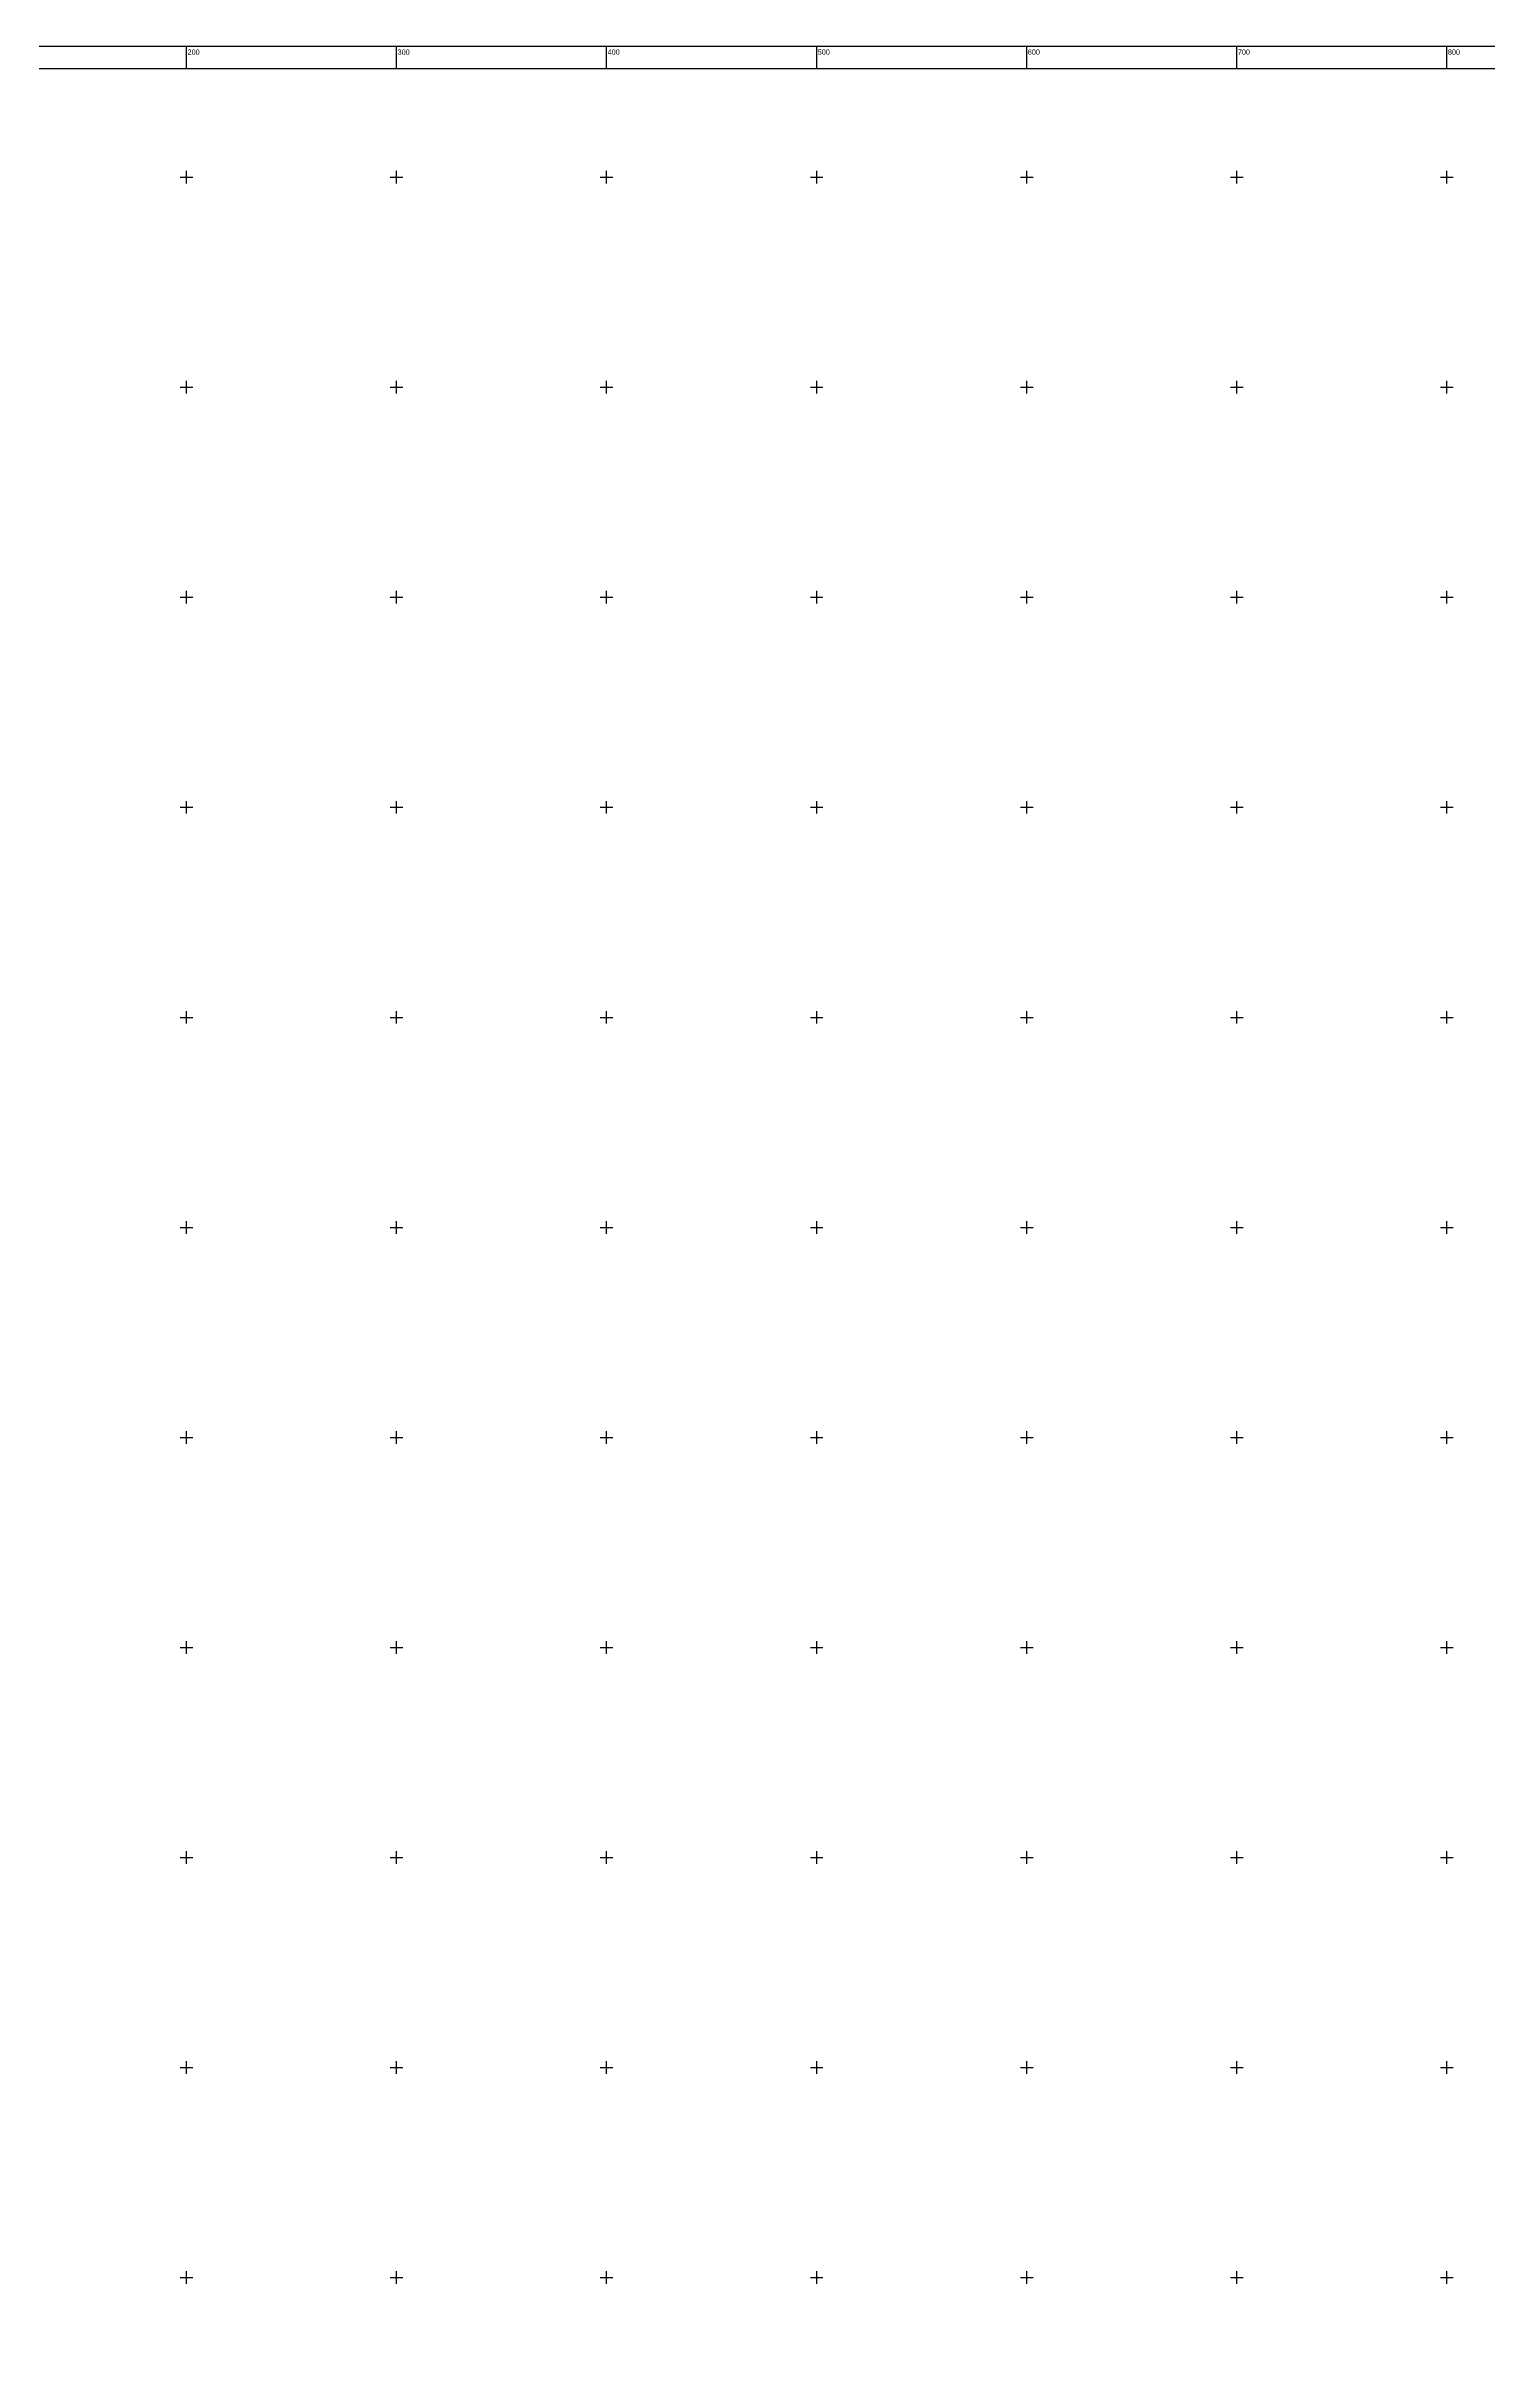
# Model space of a CAD drawing. Extents: x 542197 to 550482, y 1822129 to 1845893.
# Drawn here: x 549133 to 549819, y 1844760 to 1845862 of the extents above; entities that cross this region are included whole.
import ezdxf

# ---------------------------------------------------------------- set-up
doc = ezdxf.new("R2010")
doc.units = 0
doc.layers.add('Level 63', color=7, linetype='Continuous')

msp = doc.modelspace()

# ---------------------------------------------------------------- linework, layer by layer
at = {"layer": 'Level 63'}
for p, q in [((549200, 1845851.8), (549200, 1845862.3)), ((549300, 1845851.8), (549300, 1845862.3)), ((549400, 1845851.8), (549400, 1845862.3)), ((549500, 1845851.8), (549500, 1845862.3)), ((549600, 1845851.8), (549600, 1845862.3)), ((549700, 1845851.8), (549700, 1845862.3)), ((549800, 1845851.8), (549800, 1845862.3)), ((549197, 1845800), (549203, 1845800)), ((549200, 1845797), (549200, 1845803)), ((549297, 1845800), (549303, 1845800)), ((549300, 1845797), (549300, 1845803)), ((549397, 1845800), (549403, 1845800)), ((549400, 1845797), (549400, 1845803)), ((549497, 1845800), (549503, 1845800)), ((549500, 1845797), (549500, 1845803)), ((549597, 1845800), (549603, 1845800)), ((549600, 1845797), (549600, 1845803)), ((549697, 1845800), (549703, 1845800)), ((549700, 1845797), (549700, 1845803)), ((549797, 1845800), (549803, 1845800)), ((549800, 1845797), (549800, 1845803)), ((549197, 1845700), (549203, 1845700)), ((549200, 1845697), (549200, 1845703)), ((549297, 1845700), (549303, 1845700)), ((549300, 1845697), (549300, 1845703)), ((549397, 1845700), (549403, 1845700)), ((549400, 1845697), (549400, 1845703)), ((549497, 1845700), (549503, 1845700)), ((549500, 1845697), (549500, 1845703)), ((549597, 1845700), (549603, 1845700)), ((549600, 1845697), (549600, 1845703)), ((549697, 1845700), (549703, 1845700)), ((549700, 1845697), (549700, 1845703)), ((549797, 1845700), (549803, 1845700)), ((549800, 1845697), (549800, 1845703)), ((549197, 1845600), (549203, 1845600)), ((549200, 1845597), (549200, 1845603)), ((549297, 1845600), (549303, 1845600)), ((549300, 1845597), (549300, 1845603)), ((549397, 1845600), (549403, 1845600)), ((549400, 1845597), (549400, 1845603)), ((549497, 1845600), (549503, 1845600)), ((549500, 1845597), (549500, 1845603)), ((549597, 1845600), (549603, 1845600)), ((549600, 1845597), (549600, 1845603)), ((549697, 1845600), (549703, 1845600)), ((549700, 1845597), (549700, 1845603)), ((549797, 1845600), (549803, 1845600)), ((549800, 1845597), (549800, 1845603)), ((549197, 1845500), (549203, 1845500)), ((549200, 1845497), (549200, 1845503)), ((549297, 1845500), (549303, 1845500)), ((549300, 1845497), (549300, 1845503)), ((549397, 1845500), (549403, 1845500)), ((549400, 1845497), (549400, 1845503)), ((549497, 1845500), (549503, 1845500)), ((549500, 1845497), (549500, 1845503)), ((549597, 1845500), (549603, 1845500)), ((549600, 1845497), (549600, 1845503)), ((549697, 1845500), (549703, 1845500)), ((549700, 1845497), (549700, 1845503)), ((549797, 1845500), (549803, 1845500)), ((549800, 1845497), (549800, 1845503)), ((549200, 1845397), (549200, 1845403)), ((549300, 1845397), (549300, 1845403)), ((549400, 1845397), (549400, 1845403)), ((549500, 1845397), (549500, 1845403)), ((549600, 1845397), (549600, 1845403)), ((549700, 1845397), (549700, 1845403)), ((549800, 1845397), (549800, 1845403)), ((549197, 1845400), (549203, 1845400)), ((549297, 1845400), (549303, 1845400)), ((549397, 1845400), (549403, 1845400)), ((549497, 1845400), (549503, 1845400)), ((549597, 1845400), (549603, 1845400)), ((549697, 1845400), (549703, 1845400)), ((549797, 1845400), (549803, 1845400)), ((549200, 1845297), (549200, 1845303)), ((549300, 1845297), (549300, 1845303)), ((549400, 1845297), (549400, 1845303)), ((549500, 1845297), (549500, 1845303)), ((549600, 1845297), (549600, 1845303)), ((549700, 1845297), (549700, 1845303)), ((549800, 1845297), (549800, 1845303)), ((549197, 1845300), (549203, 1845300)), ((549297, 1845300), (549303, 1845300)), ((549397, 1845300), (549403, 1845300)), ((549497, 1845300), (549503, 1845300)), ((549597, 1845300), (549603, 1845300)), ((549697, 1845300), (549703, 1845300)), ((549797, 1845300), (549803, 1845300)), ((549200, 1845197), (549200, 1845203)), ((549300, 1845197), (549300, 1845203)), ((549400, 1845197), (549400, 1845203)), ((549500, 1845197), (549500, 1845203)), ((549600, 1845197), (549600, 1845203)), ((549700, 1845197), (549700, 1845203)), ((549800, 1845197), (549800, 1845203)), ((549197, 1845200), (549203, 1845200)), ((549297, 1845200), (549303, 1845200)), ((549397, 1845200), (549403, 1845200)), ((549497, 1845200), (549503, 1845200)), ((549597, 1845200), (549603, 1845200)), ((549697, 1845200), (549703, 1845200)), ((549797, 1845200), (549803, 1845200)), ((549200, 1845097), (549200, 1845103)), ((549300, 1845097), (549300, 1845103)), ((549400, 1845097), (549400, 1845103)), ((549500, 1845097), (549500, 1845103)), ((549600, 1845097), (549600, 1845103)), ((549700, 1845097), (549700, 1845103)), ((549800, 1845097), (549800, 1845103)), ((549197, 1845100), (549203, 1845100)), ((549297, 1845100), (549303, 1845100)), ((549397, 1845100), (549403, 1845100)), ((549497, 1845100), (549503, 1845100)), ((549597, 1845100), (549603, 1845100)), ((549697, 1845100), (549703, 1845100)), ((549797, 1845100), (549803, 1845100)), ((549197, 1845000), (549203, 1845000)), ((549200, 1844997), (549200, 1845003)), ((549297, 1845000), (549303, 1845000)), ((549300, 1844997), (549300, 1845003)), ((549397, 1845000), (549403, 1845000)), ((549400, 1844997), (549400, 1845003)), ((549497, 1845000), (549503, 1845000)), ((549500, 1844997), (549500, 1845003)), ((549597, 1845000), (549603, 1845000)), ((549600, 1844997), (549600, 1845003)), ((549697, 1845000), (549703, 1845000)), ((549700, 1844997), (549700, 1845003)), ((549797, 1845000), (549803, 1845000)), ((549800, 1844997), (549800, 1845003)), ((549197, 1844900), (549203, 1844900)), ((549200, 1844897), (549200, 1844903)), ((549297, 1844900), (549303, 1844900)), ((549300, 1844897), (549300, 1844903)), ((549397, 1844900), (549403, 1844900)), ((549400, 1844897), (549400, 1844903)), ((549497, 1844900), (549503, 1844900)), ((549500, 1844897), (549500, 1844903)), ((549597, 1844900), (549603, 1844900)), ((549600, 1844897), (549600, 1844903)), ((549697, 1844900), (549703, 1844900)), ((549700, 1844897), (549700, 1844903)), ((549797, 1844900), (549803, 1844900)), ((549800, 1844897), (549800, 1844903)), ((549197, 1844800), (549203, 1844800)), ((549200, 1844797), (549200, 1844803)), ((549297, 1844800), (549303, 1844800)), ((549300, 1844797), (549300, 1844803)), ((549397, 1844800), (549403, 1844800)), ((549400, 1844797), (549400, 1844803)), ((549497, 1844800), (549503, 1844800)), ((549500, 1844797), (549500, 1844803)), ((549597, 1844800), (549603, 1844800)), ((549600, 1844797), (549600, 1844803)), ((549697, 1844800), (549703, 1844800)), ((549700, 1844797), (549700, 1844803)), ((549797, 1844800), (549803, 1844800)), ((549800, 1844797), (549800, 1844803))]:
    msp.add_line(p, q, dxfattribs=at)
for points in [[(542202.4, 1845862.3), (550399.9, 1845862.3), (550399.9, 1839658.4), (542202.4, 1839658.4), (542202.4, 1845862.3)], [(542212.9, 1845851.8), (550389.4, 1845851.8), (550389.4, 1839668.9), (542212.9, 1839668.9), (542212.9, 1845851.8)]]:
    msp.add_lwpolyline(points, dxfattribs=at)

# ---------------------------------------------------------------- texts
for s, p in [('200', (549200.5, 1845858.3)), ('300', (549300.5, 1845858.3)), ('400', (549400.5, 1845858.3)), ('500', (549500.5, 1845858.3)), ('600', (549600.5, 1845858.3)), ('700', (549700.5, 1845858.3)), ('800', (549800.5, 1845858.3))]:
    msp.add_text(s, height=2.5, dxfattribs=at).set_placement(p)

doc.saveas('drawing.dxf')
